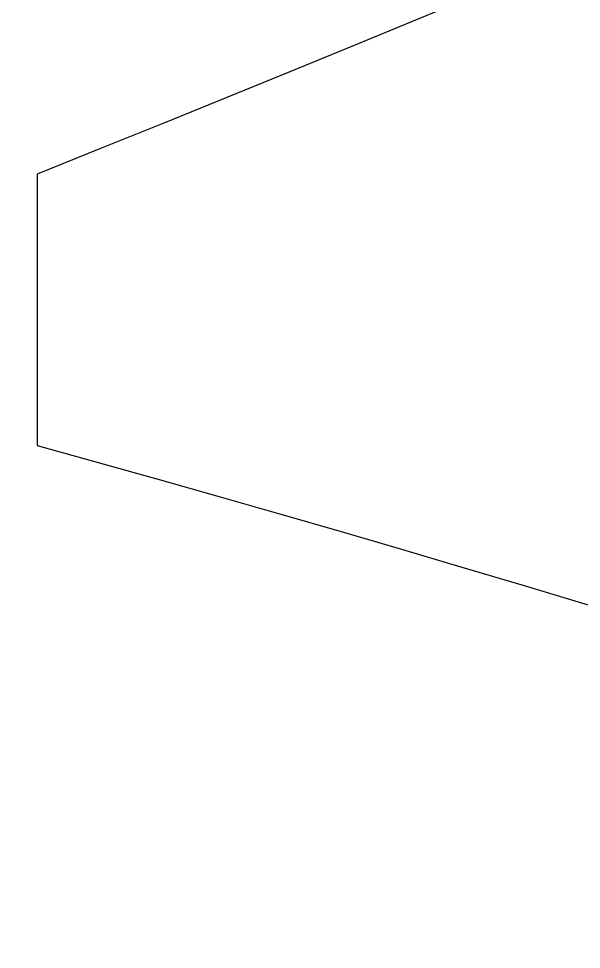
# Model space of a CAD drawing. Header units: millimetres. Extents: x 0 to 16408, y 0 to 11536.
# Drawn here: x 11542.13042 to 11542.16036, y 4794.54164 to 4794.59117 of the extents above; entities that cross this region are included whole.
import ezdxf

# ---------------------------------------------------------------- set-up
doc = ezdxf.new("R2010")
doc.units = ezdxf.units.MM
doc.header["$MEASUREMENT"] = 0
doc.linetypes.add('HIDDEN', pattern=[9.525, 6.35, -3.175])
doc.layers.get('0').update_dxf_attribs({"lineweight": 25})
doc.layers.add('DIM', color=3, linetype='Continuous', lineweight=9)
doc.layers.add('H', color=2, linetype='HIDDEN', lineweight=15)

msp = doc.modelspace()

# ---------------------------------------------------------------- hatches: boundary and pattern name
at = {"layer": 'DIM'}
h = msp.add_hatch(dxfattribs=at)
h.set_pattern_fill('ANSI31', color=256, scale=350, style=0)
h.set_pattern_definition([(45, (-19163.366, -2190.005), (-30.93592, 30.93592), [])])
h.paths.add_polyline_path([(11169.330699, 5386.06643), (11169.330699, 3313.06643), (10738.546316, 3313.06643), (10738.546316, 5100.001242), (10069.330699, 5100.001242), (10069.330699, 6563.06643), (14009.330699, 6563.06643), (14009.330699, 5100.001242), (13340.115081, 5100.001242), (13340.115081, 3313.06643), (12909.330699, 3313.06643), (12909.330699, 5386.06643)])
edge = h.paths.add_edge_path(flags=16)
edge.add_line((12909.330699, 3336.06643), (12909.330699, 3313.06643))
edge.add_line((11169.330699, 3336.06643), (11169.330699, 3313.06643))
at = {"layer": 'H', "ltscale": 5}
h = msp.add_hatch(dxfattribs=at)
h.set_pattern_fill('ANSI31', color=256, scale=500, style=0)
h.set_pattern_definition([(45, (5319.3, 20778.49), (-44.19417, 44.19417), [])])
edge = h.paths.add_edge_path(flags=16)
edge.add_line((14059.330699, 6563.06643), (14009.330699, 6563.06643))
edge.add_line((14059.330699, 6563.06643), (14009.330699, 6563.06643))
edge = h.paths.add_edge_path()
edge.add_line((14059.330699, 6563.06643), (14009.330699, 6563.06643))
edge.add_line((14059.330699, 6563.06643), (14009.330699, 6563.06643))
edge.add_line((10069.330699, 3313.06643), (10069.330699, 6563.06643))
edge.add_line((10019.330699, 3263.06643), (10019.330699, 6563.06643))
edge.add_line((10069.330699, 3313.06643), (14009.330699, 3313.06643))
edge.add_line((10019.330699, 3263.06643), (14059.330699, 3263.06643))
edge.add_line((14059.330699, 6563.06643), (14009.330699, 6563.06643))
edge.add_line((14009.330699, 5313.06643), (14009.330699, 5323.06643))
edge.add_line((14009.330699, 3313.06643), (14009.330699, 6563.06643))
edge.add_line((14059.330699, 3263.06643), (14059.330699, 6563.06643))

# ---------------------------------------------------------------- linework, layer by layer
msp.add_open_spline([(11542.538242, 4796.871291), (11542.670212, 4796.742054), (11542.770947, 4796.591733), (11542.840446, 4796.4215), (11542.909945, 4796.251266), (11542.944694, 4796.067757), (11542.944694, 4795.870973), (11542.944694, 4795.56877), (11542.881052, 4795.307172), (11542.753767, 4795.086571), (11542.626482, 4794.86597), (11542.419547, 4794.698079), (11542.131399, 4794.582898)], degree=3, knots=[2, 2, 2, 2, 3, 3, 3, 4, 4, 4, 5, 5, 5, 6, 6, 6, 6])
for points in [[(11542.131399, 4794.582898), (11542.131399, 4794.582898), (11542.131399, 4794.568452), (11542.131399, 4794.568452)], [(11542.131399, 4794.568452), (11542.270397, 4794.530188), (11542.385969, 4794.471231), (11542.476942, 4794.392361)]]:
    msp.add_open_spline(points, degree=3)

doc.saveas('drawing.dxf')
